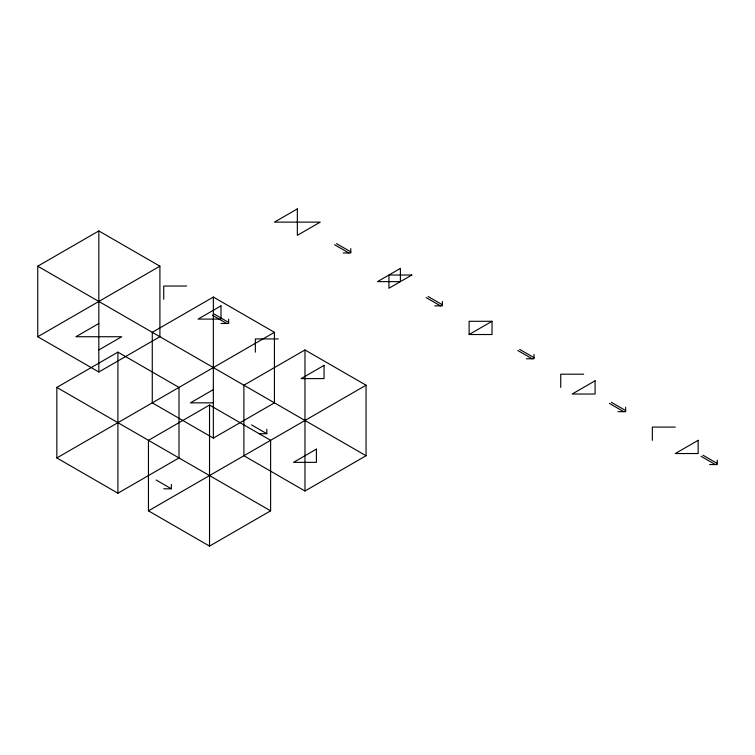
<?xml version="1.0" encoding="UTF-8"?>
<svg xmlns="http://www.w3.org/2000/svg" width="755" height="755" viewBox="0 0 755 755"><rect width="100%" height="100%" fill="white"/><g stroke="black" fill="none" stroke-linecap="round" stroke-linejoin="round"><path stroke-width="1.13" d="M37.75 266.194L98.829 230.936L159.909 266.194L159.909 336.73L98.829 371.988L37.75 336.73L37.75 266.194L366.052 455.737L366.052 385.21L304.973 349.952L243.893 385.21L243.893 455.737L304.973 491.005L366.052 455.737M37.75 336.73L159.909 266.194M98.829 323.499L75.925 336.73L121.734 336.73L98.829 349.952M56.833 387.419L117.912 352.151L178.992 387.419L178.992 457.945L117.912 493.204L56.833 457.945L56.833 387.419L270.611 510.842L270.611 440.316L209.531 405.048L148.452 440.316L148.452 510.842L209.531 546.101L270.611 510.842M213.354 297.055L152.274 332.313L152.274 402.849L213.354 438.108L274.433 402.849L274.433 332.313L213.354 297.055L213.354 438.108M56.833 457.945L274.433 332.313M213.354 389.618L190.449 402.849L213.354 402.849M148.452 510.842L366.052 385.21M469.119 334.522L492.024 321.3L492.024 334.522L469.119 334.522L469.119 321.3L492.024 321.3M343.148 252.972L350.782 252.972L350.782 248.565M186.627 286.032L163.722 286.032L163.722 299.263M434.757 305.869L442.392 305.869L442.392 301.462M220.988 323.499L228.623 323.499L228.623 319.091M278.246 338.929L255.341 338.929L255.341 352.151M526.377 358.767L534.012 358.767L534.012 354.359M583.643 374.197L560.738 374.197L560.738 387.419M617.996 411.664L625.631 411.664L625.631 407.256M675.263 427.085L652.358 427.085L652.358 440.316M259.163 433.7L266.798 433.7L266.798 429.293M709.615 464.561L717.25 464.561L717.25 460.144M163.722 488.796L171.357 488.796L171.357 484.389M336.466 243.61L350.782 251.877M428.085 296.507L442.392 304.765M519.695 349.395L534.012 357.662M611.314 402.292L625.631 410.56M702.933 455.19L717.25 463.457M334.55 244.714L348.867 252.972M426.169 297.602L440.486 305.869M517.788 350.499L532.105 358.767M609.408 403.397L623.724 411.664M701.027 456.294L715.344 464.561M214.307 314.137L228.623 322.404M212.4 315.241L226.708 323.499M251.528 424.886L266.798 433.7M156.087 479.982L171.357 488.796M304.973 349.952L304.973 491.005M209.531 405.048L209.531 546.101M117.912 352.151L117.912 493.204M98.829 230.936L98.829 371.988M297.338 208.899L274.433 222.121L320.243 222.121L297.338 235.343L297.338 208.899M220.988 305.869L198.084 319.091L220.988 319.091L220.988 305.869M400.405 268.402L377.5 281.624L400.405 281.624L400.405 268.402M411.852 275.018L388.948 288.24L388.948 275.018L411.852 275.018M324.055 365.382L301.151 378.604L324.055 378.604L324.055 365.382M316.42 449.131L293.516 462.353L316.42 462.353L316.42 449.131M595.091 380.803L572.186 394.025L595.091 394.025L595.091 380.803M698.167 440.316L675.263 453.538L698.167 453.538L698.167 440.316"/></g></svg>
